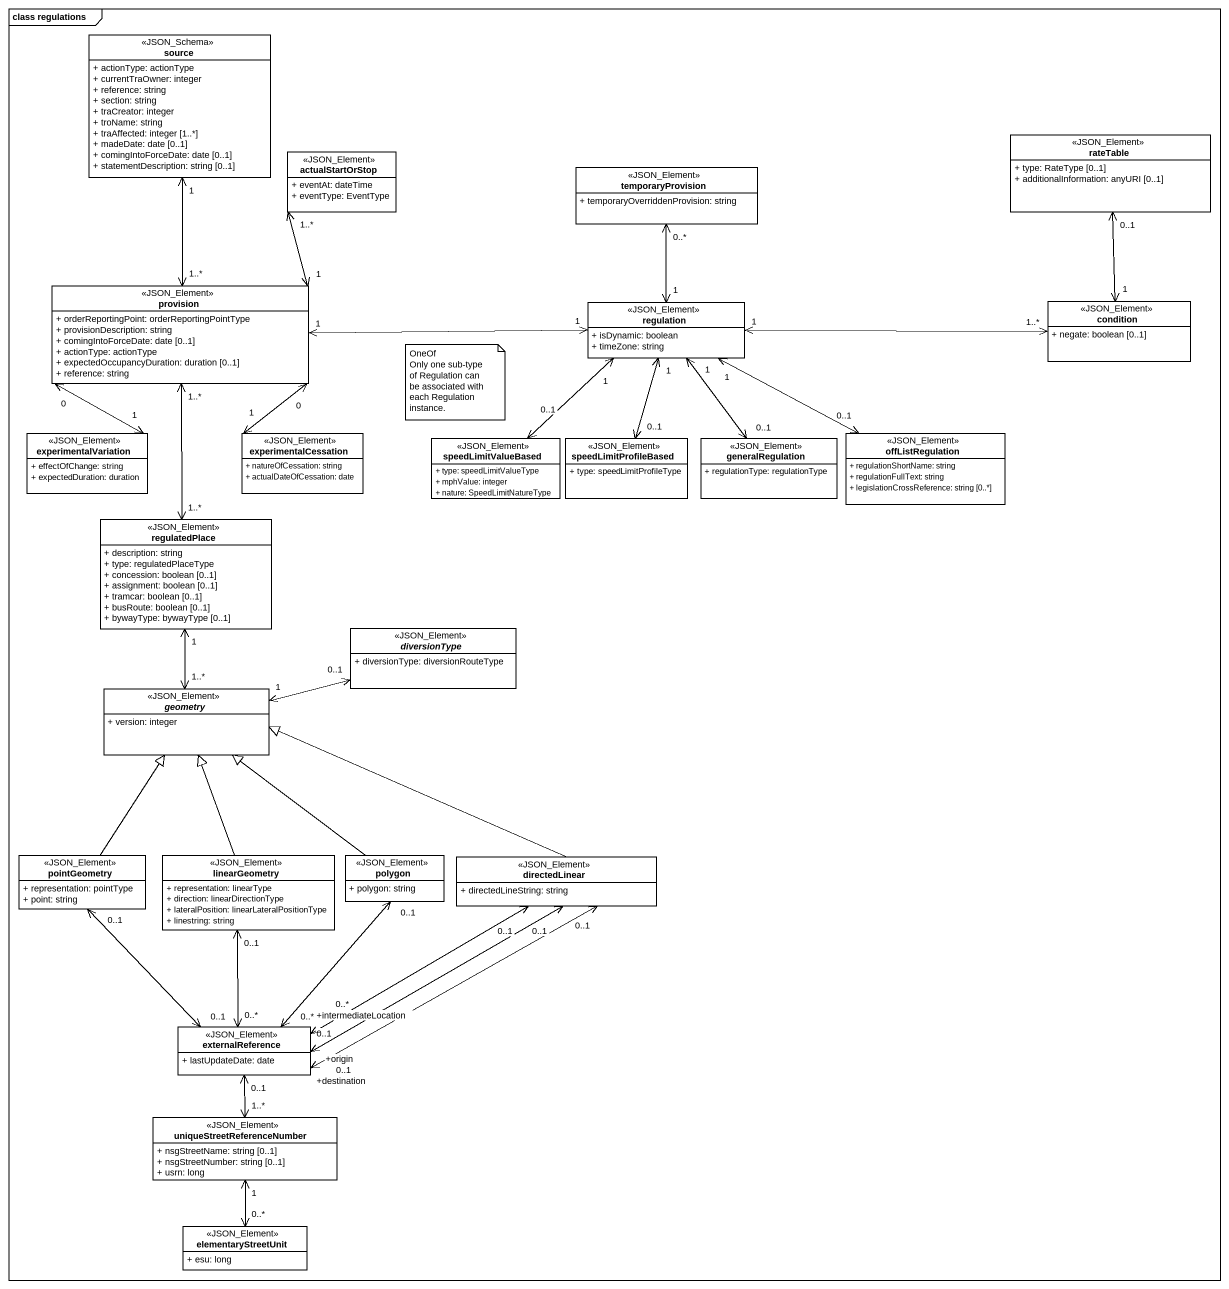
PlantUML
@startuml
mainframe class regulations
hide circle
hide empty members
skinparam classAttributeIconSize 0
class source <<JSON_Schema>> {
  + actionType: actionType
  + currentTraOwner: integer
  + reference: string
  + section: string
  + traCreator: integer
  + troName: string
  + traAffected: integer [1..*]
  + madeDate: date [0..1]
  + comingIntoForceDate: date [0..1]
  + statementDescription: string [0..1]
}
class actualStartOrStop <<JSON_Element>> {
  + eventAt: dateTime
  + eventType: EventType
}
class rateTable <<JSON_Element>> {
  + type: RateType [0..1]
  + additionalInformation: anyURI [0..1]
}
class temporaryProvision <<JSON_Element>> {
  + temporaryOverriddenProvision: string
}
class provision <<JSON_Element>> {
  + orderReportingPoint: orderReportingPointType
  + provisionDescription: string
  + comingIntoForceDate: date [0..1]
  + actionType: actionType
  + expectedOccupancyDuration: duration [0..1]
  + reference: string
}
class regulation <<JSON_Element>> {
  + isDynamic: boolean
  + timeZone: string
}
class condition <<JSON_Element>> {
  + negate: boolean [0..1]
}
class experimentalVariation <<JSON_Element>> {
  + effectOfChange: string
  + expectedDuration: duration
}
class experimentalCessation <<JSON_Element>> {
  + natureOfCessation: string
  + actualDateOfCessation: date
}
class offListRegulation <<JSON_Element>> {
  + regulationShortName: string
  + regulationFullText: string
  + legislationCrossReference: string [0..*]
}
class speedLimitValueBased <<JSON_Element>> {
  + type: speedLimitValueType
  + mphValue: integer
  + nature: SpeedLimitNatureType
}
class speedLimitProfileBased <<JSON_Element>> {
  + type: speedLimitProfileType
}
class generalRegulation <<JSON_Element>> {
  + regulationType: regulationType
}
class regulatedPlace <<JSON_Element>> {
  + description: string
  + type: regulatedPlaceType
  + concession: boolean [0..1]
  + assignment: boolean [0..1]
  + tramcar: boolean [0..1]
  + busRoute: boolean [0..1]
  + bywayType: bywayType [0..1]
}
abstract class diversionType <<JSON_Element>> {
  + diversionType: diversionRouteType
}
abstract class geometry <<JSON_Element>> {
  + version: integer
}
class pointGeometry <<JSON_Element>> {
  + representation: pointType
  + point: string
}
class linearGeometry <<JSON_Element>> {
  + representation: linearType
  + direction: linearDirectionType
  + lateralPosition: linearLateralPositionType
  + linestring: string
}
class polygon <<JSON_Element>> {
  + polygon: string
}
class directedLinear <<JSON_Element>> {
  + directedLineString: string
}
class externalReference <<JSON_Element>> {
  + lastUpdateDate: date
}
class uniqueStreetReferenceNumber <<JSON_Element>> {
  + nsgStreetName: string [0..1]
  + nsgStreetNumber: string [0..1]
  + usrn: long
}
class elementaryStreetUnit <<JSON_Element>> {
  + esu: long
}
source "1" <--> "1..*" provision
provision "1" <-up-> "1..*" actualStartOrStop
provision "1" <-right-> "1" regulation
provision "0" <--> "1" experimentalVariation
provision "0" <--> "1" experimentalCessation
provision "1..*" <--> "1..*" regulatedPlace
regulation "1" <-up-> "0..*" temporaryProvision
regulation "1" <-right-> "1..*" condition
regulation "1" <-right-> "0..1" offListRegulation
regulation "1" <--> "0..1" speedLimitValueBased
regulation "1" <--> "0..1" speedLimitProfileBased
regulation "1" <--> "0..1" generalRegulation
condition "1" <-up-> "0..1" rateTable
regulatedPlace "1" <--> "1..*" geometry
geometry "1" <-right-> "0..1" diversionType
pointGeometry -up-|> geometry
pointGeometry "0..1" <--> "0..1" externalReference
linearGeometry -up-|> geometry
linearGeometry "0..1" <--> "0..*" externalReference
polygon -up-|> geometry
polygon "0..1" <--> "0..*" externalReference
directedLinear -left-|> geometry
directedLinear "0..1" <-left-> "+destination\n0..1" externalReference
externalReference "+intermediateLocation\n0..*" <-right-> "0..1" directedLinear
externalReference "+origin\n0..1" <-right-> "0..1" directedLinear
externalReference "0..1" <--> "1..*" uniqueStreetReferenceNumber
uniqueStreetReferenceNumber "1" <--> "0..*" elementaryStreetUnit
note as N1
  OneOf
  Only one sub-type of Regulation can be associated with each Regulation instance.
end note
@enduml
